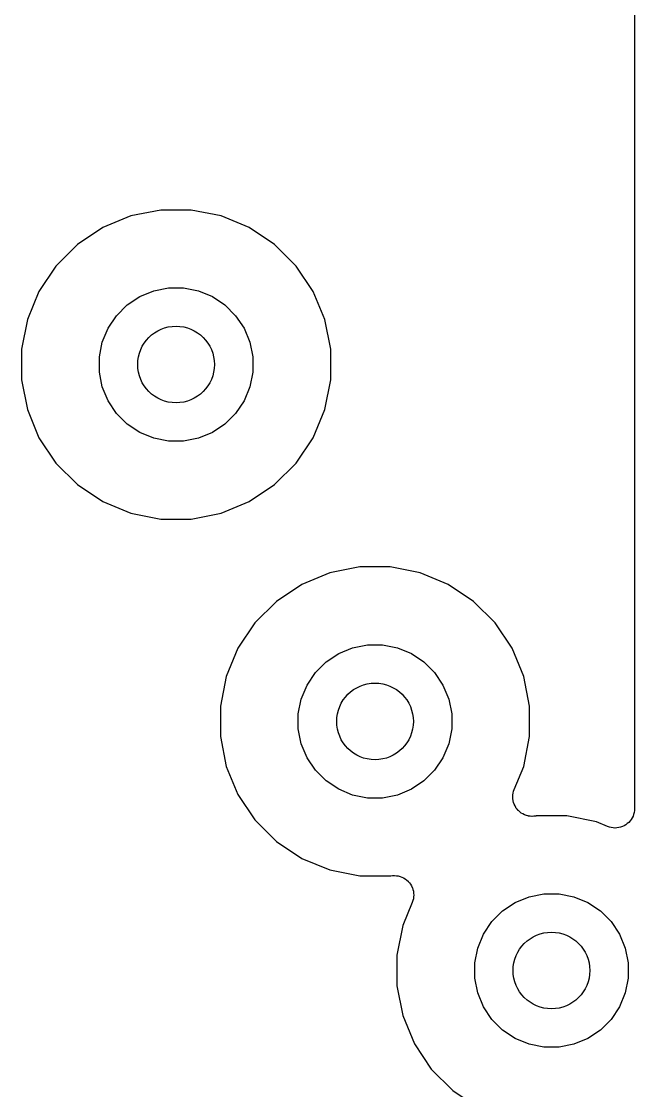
# Model space of a CAD drawing. Extents: x -1.3 to 94.4, y -81.8 to 12.8.
# Drawn here: x 90.44 to 94.44, y -28.66 to -21.68 of the extents above; entities that cross this region are included whole.
import ezdxf

# ---------------------------------------------------------------- set-up
doc = ezdxf.new("R2010")
doc.units = 0
doc.layers.add('BLACK', color=7, linetype='CONTINUOUS')

msp = doc.modelspace()

# ---------------------------------------------------------------- linework, layer by layer
at = {"layer": 'BLACK', "linetype": 'CONTINUOUS'}
for p, q in [((94.442, -0.127), (94.442, -26.8184)), ((91.3537, -22.914), (91.159, -22.9527)), ((91.5523, -22.914), (91.3537, -22.914)), ((91.747, -22.9527), (91.5523, -22.914)), ((91.159, -22.9527), (90.9756, -23.0287)), ((91.9305, -23.0287), (91.747, -22.9527)), ((90.9756, -23.0287), (90.8105, -23.139)), ((92.0956, -23.139), (91.9305, -23.0287)), ((90.8105, -23.139), (90.6701, -23.2794)), ((92.236, -23.2794), (92.0956, -23.139)), ((90.6701, -23.2794), (90.5597, -23.4445)), ((92.3463, -23.4445), (92.236, -23.2794)), ((91.3072, -23.4412), (91.4038, -23.422)), ((91.4038, -23.422), (91.5023, -23.422)), ((91.5023, -23.422), (91.5989, -23.4412)), ((90.5597, -23.4445), (90.4838, -23.628)), ((91.1343, -23.5336), (91.2162, -23.4789)), ((91.2162, -23.4789), (91.3072, -23.4412)), ((91.5989, -23.4412), (91.6899, -23.4789)), ((91.6899, -23.4789), (91.7718, -23.5336)), ((92.4223, -23.628), (92.3463, -23.4445)), ((91.0646, -23.6033), (91.1343, -23.5336)), ((91.7718, -23.5336), (91.8414, -23.6033)), ((90.4838, -23.628), (90.445, -23.8227)), ((91.0099, -23.6852), (91.0646, -23.6033)), ((91.8414, -23.6033), (91.8961, -23.6852)), ((92.461, -23.8227), (92.4223, -23.628)), ((90.9722, -23.7762), (91.0099, -23.6852)), ((91.8961, -23.6852), (91.9338, -23.7762)), ((90.953, -23.8728), (90.9722, -23.7762)), ((91.9338, -23.7762), (91.953, -23.8728)), ((90.445, -23.8227), (90.445, -24.0213)), ((92.461, -24.0213), (92.461, -23.8227)), ((90.953, -23.9712), (90.953, -23.8728)), ((91.953, -23.8728), (91.953, -23.9712)), ((90.9722, -24.0678), (90.953, -23.9712)), ((91.953, -23.9712), (91.9338, -24.0678)), ((90.445, -24.0213), (90.4838, -24.216)), ((92.4223, -24.216), (92.461, -24.0213)), ((91.0099, -24.1588), (90.9722, -24.0678)), ((91.9338, -24.0678), (91.8961, -24.1588)), ((91.0646, -24.2407), (91.0099, -24.1588)), ((91.8961, -24.1588), (91.8414, -24.2407)), ((90.4838, -24.216), (90.5597, -24.3995)), ((91.1343, -24.3104), (91.0646, -24.2407)), ((91.8414, -24.2407), (91.7718, -24.3104)), ((92.3463, -24.3995), (92.4223, -24.216)), ((91.2162, -24.3651), (91.1343, -24.3104)), ((91.7718, -24.3104), (91.6899, -24.3651)), ((90.5597, -24.3995), (90.6701, -24.5646)), ((91.3072, -24.4028), (91.2162, -24.3651)), ((91.4038, -24.422), (91.3072, -24.4028)), ((91.5989, -24.4028), (91.5023, -24.422)), ((91.6899, -24.3651), (91.5989, -24.4028)), ((92.236, -24.5646), (92.3463, -24.3995)), ((91.5023, -24.422), (91.4038, -24.422)), ((90.6701, -24.5646), (90.8105, -24.705)), ((92.0956, -24.705), (92.236, -24.5646)), ((90.8105, -24.705), (90.9756, -24.8153)), ((91.9305, -24.8153), (92.0956, -24.705)), ((90.9756, -24.8153), (91.159, -24.8913)), ((91.747, -24.8913), (91.9305, -24.8153)), ((91.159, -24.8913), (91.3537, -24.93)), ((91.5523, -24.93), (91.747, -24.8913)), ((91.3537, -24.93), (91.5523, -24.93)), ((92.6507, -25.242), (92.456, -25.2807)), ((92.8493, -25.242), (92.6507, -25.242)), ((93.044, -25.2807), (92.8493, -25.242)), ((92.456, -25.2807), (92.2725, -25.3567)), ((93.2275, -25.3567), (93.044, -25.2807)), ((92.2725, -25.3567), (92.1074, -25.467)), ((93.3926, -25.467), (93.2275, -25.3567)), ((92.1074, -25.467), (91.967, -25.6074)), ((93.533, -25.6074), (93.3926, -25.467)), ((91.967, -25.6074), (91.8567, -25.7725)), ((93.6433, -25.7725), (93.533, -25.6074)), ((91.8567, -25.7725), (91.7807, -25.956)), ((92.4313, -25.8616), (92.5132, -25.8069)), ((92.5132, -25.8069), (92.6042, -25.7692)), ((92.6042, -25.7692), (92.7008, -25.75)), ((92.7008, -25.75), (92.7993, -25.75)), ((92.7993, -25.75), (92.8959, -25.7692)), ((92.8959, -25.7692), (92.9868, -25.8069)), ((92.9868, -25.8069), (93.0687, -25.8616)), ((93.7193, -25.956), (93.6433, -25.7725)), ((92.3616, -25.9313), (92.4313, -25.8616)), ((93.0687, -25.8616), (93.1384, -25.9313)), ((92.3069, -26.0132), (92.3616, -25.9313)), ((93.1384, -25.9313), (93.1931, -26.0132)), ((91.7807, -25.956), (91.742, -26.1507)), ((92.2692, -26.1042), (92.3069, -26.0132)), ((93.1931, -26.0132), (93.2308, -26.1042)), ((93.758, -26.1507), (93.7193, -25.956)), ((91.742, -26.1507), (91.742, -26.3493)), ((92.25, -26.2008), (92.2692, -26.1042)), ((93.2308, -26.1042), (93.25, -26.2008)), ((93.758, -26.3493), (93.758, -26.1507)), ((92.25, -26.2992), (92.25, -26.2008)), ((93.25, -26.2008), (93.25, -26.2992)), ((91.742, -26.3493), (91.7807, -26.544)), ((92.2692, -26.3958), (92.25, -26.2992)), ((93.25, -26.2992), (93.2308, -26.3958)), ((93.7193, -26.544), (93.758, -26.3493)), ((92.3069, -26.4868), (92.2692, -26.3958)), ((93.2308, -26.3958), (93.1931, -26.4868)), ((92.3616, -26.5687), (92.3069, -26.4868)), ((93.1931, -26.4868), (93.1384, -26.5687)), ((91.7807, -26.544), (91.8567, -26.7275)), ((92.4313, -26.6384), (92.3616, -26.5687)), ((93.1384, -26.5687), (93.0687, -26.6384)), ((93.6571, -26.6941), (93.7193, -26.544)), ((92.5132, -26.6931), (92.4313, -26.6384)), ((93.0687, -26.6384), (92.9868, -26.6931)), ((92.6042, -26.7308), (92.5132, -26.6931)), ((92.9868, -26.6931), (92.8959, -26.7308)), ((93.65, -26.7173), (93.6536, -26.7058)), ((93.6536, -26.7058), (93.6571, -26.6941)), ((91.8567, -26.7275), (91.967, -26.8926)), ((92.7008, -26.75), (92.6042, -26.7308)), ((92.7993, -26.75), (92.7008, -26.75)), ((92.8959, -26.7308), (92.7993, -26.75)), ((93.6474, -26.742), (93.6487, -26.7299)), ((93.6475, -26.7422), (93.6474, -26.742)), ((93.6474, -26.7425), (93.6475, -26.7422)), ((93.6486, -26.7546), (93.6474, -26.7425)), ((93.6497, -26.7667), (93.6486, -26.7546)), ((93.6487, -26.7299), (93.6499, -26.7179)), ((93.6498, -26.7669), (93.6497, -26.7667)), ((93.6498, -26.7672), (93.6498, -26.7669)), ((93.6533, -26.7788), (93.6498, -26.7672)), ((93.6499, -26.7179), (93.65, -26.7176)), ((93.65, -26.7176), (93.65, -26.7173)), ((93.6567, -26.7904), (93.6533, -26.7788)), ((93.6568, -26.7907), (93.6567, -26.7904)), ((93.6569, -26.7909), (93.6568, -26.7907)), ((93.6626, -26.8017), (93.6569, -26.7909)), ((93.6682, -26.8124), (93.6626, -26.8017)), ((93.6684, -26.8126), (93.6682, -26.8124)), ((93.6685, -26.8128), (93.6684, -26.8126)), ((93.6762, -26.8223), (93.6685, -26.8128)), ((93.6838, -26.8317), (93.6762, -26.8223)), ((93.684, -26.8319), (93.6838, -26.8317)), ((93.6842, -26.8321), (93.684, -26.8319)), ((93.6935, -26.8399), (93.6842, -26.8321)), ((93.7028, -26.8476), (93.6935, -26.8399)), ((93.703, -26.8477), (93.7028, -26.8476)), ((93.7032, -26.8479), (93.703, -26.8477)), ((93.714, -26.8537), (93.7032, -26.8479)), ((93.7245, -26.8595), (93.714, -26.8537)), ((94.4392, -26.8448), (94.4356, -26.8563)), ((94.4393, -26.8444), (94.4392, -26.8448)), ((94.4394, -26.8441), (94.4393, -26.8444)), ((94.4406, -26.8322), (94.4394, -26.8441)), ((94.442, -26.8202), (94.4406, -26.8322)), ((94.442, -26.8184), (94.442, -26.8195)), ((94.442, -26.8195), (94.442, -26.8195)), ((94.442, -26.8195), (94.442, -26.8195)), ((94.442, -26.8195), (94.442, -26.8202)), ((91.967, -26.8926), (92.1074, -27.033)), ((93.7248, -26.8596), (93.7245, -26.8595)), ((93.725, -26.8597), (93.7248, -26.8596)), ((93.7367, -26.8634), (93.725, -26.8597)), ((93.7481, -26.867), (93.7367, -26.8634)), ((93.7484, -26.867), (93.7481, -26.867)), ((93.7487, -26.8671), (93.7484, -26.867)), ((93.7607, -26.8684), (93.7487, -26.8671)), ((93.7728, -26.8697), (93.7607, -26.8684)), ((93.773, -26.8697), (93.7728, -26.8697)), ((93.7733, -26.8697), (93.773, -26.8697)), ((93.7854, -26.8687), (93.7733, -26.8697)), ((93.7975, -26.8676), (93.7854, -26.8687)), ((93.798, -26.8675), (93.7975, -26.8676)), ((93.7992, -26.8673), (93.798, -26.8675)), ((93.798, -26.8675), (93.798, -26.8675)), ((93.798, -26.8675), (93.798, -26.8675)), ((93.8007, -26.867), (93.7992, -26.8673)), ((93.9993, -26.867), (93.8007, -26.867)), ((94.194, -26.9057), (93.9993, -26.867)), ((94.2664, -26.9357), (94.194, -26.9057)), ((94.3945, -26.9167), (94.3851, -26.9243)), ((94.4039, -26.9091), (94.3945, -26.9167)), ((94.4041, -26.9089), (94.4039, -26.9091)), ((94.4043, -26.9086), (94.4041, -26.9089)), ((94.4121, -26.8993), (94.4043, -26.9086)), ((94.4198, -26.8901), (94.4121, -26.8993)), ((94.4199, -26.8898), (94.4198, -26.8901)), ((94.4202, -26.8896), (94.4199, -26.8898)), ((94.426, -26.8789), (94.4202, -26.8896)), ((94.4317, -26.8684), (94.426, -26.8789)), ((94.4318, -26.8681), (94.4317, -26.8684)), ((94.432, -26.8678), (94.4318, -26.8681)), ((94.4356, -26.8563), (94.432, -26.8678)), ((94.2779, -26.9392), (94.2664, -26.9357)), ((94.2895, -26.9428), (94.2779, -26.9392)), ((94.2898, -26.9428), (94.2895, -26.9428)), ((94.2901, -26.9429), (94.2898, -26.9428)), ((94.3021, -26.9441), (94.2901, -26.9429)), ((94.3141, -26.9454), (94.3021, -26.9441)), ((94.3144, -26.9453), (94.3141, -26.9454)), ((94.3148, -26.9454), (94.3144, -26.9453)), ((94.3268, -26.9442), (94.3148, -26.9454)), ((94.3388, -26.9431), (94.3268, -26.9442)), ((94.3391, -26.943), (94.3388, -26.9431)), ((94.3395, -26.943), (94.3391, -26.943)), ((94.3511, -26.9395), (94.3395, -26.943)), ((94.3626, -26.9361), (94.3511, -26.9395)), ((94.3629, -26.936), (94.3626, -26.9361)), ((94.3632, -26.9359), (94.3629, -26.936)), ((94.3739, -26.9302), (94.3632, -26.9359)), ((94.3845, -26.9246), (94.3739, -26.9302)), ((94.3848, -26.9244), (94.3845, -26.9246)), ((94.3851, -26.9243), (94.3848, -26.9244)), ((92.1074, -27.033), (92.2725, -27.1433)), ((92.2725, -27.1433), (92.456, -27.2193)), ((92.456, -27.2193), (92.6507, -27.258)), ((92.6507, -27.258), (92.8493, -27.258)), ((92.8493, -27.258), (92.8508, -27.2577)), ((92.8508, -27.2577), (92.852, -27.2575)), ((92.852, -27.2575), (92.8526, -27.2574)), ((92.852, -27.2575), (92.852, -27.2575)), ((92.852, -27.2575), (92.852, -27.2575)), ((92.8526, -27.2574), (92.8646, -27.2563)), ((92.8646, -27.2563), (92.8767, -27.2553)), ((92.8767, -27.2553), (92.877, -27.2553)), ((92.877, -27.2553), (92.8773, -27.2553)), ((92.8773, -27.2553), (92.8893, -27.2566)), ((92.8893, -27.2566), (92.9013, -27.2579)), ((92.9013, -27.2579), (92.9016, -27.258)), ((92.9016, -27.258), (92.9019, -27.258)), ((92.9019, -27.258), (92.9133, -27.2616)), ((92.9133, -27.2616), (92.925, -27.2653)), ((92.925, -27.2653), (92.9253, -27.2654)), ((92.9253, -27.2654), (92.9255, -27.2655)), ((92.9255, -27.2655), (92.936, -27.2712)), ((92.936, -27.2712), (92.9468, -27.2771)), ((92.9468, -27.2771), (92.947, -27.2773)), ((92.947, -27.2773), (92.9473, -27.2774)), ((92.9473, -27.2774), (92.9564, -27.2851)), ((92.9564, -27.2851), (92.9659, -27.2929)), ((92.9659, -27.2929), (92.966, -27.2931)), ((92.966, -27.2931), (92.9663, -27.2933)), ((92.9663, -27.2933), (92.9737, -27.3026)), ((92.9737, -27.3026), (92.9815, -27.3122)), ((92.9815, -27.3122), (92.9816, -27.3124)), ((92.9816, -27.3124), (92.9818, -27.3126)), ((92.9818, -27.3126), (92.9873, -27.3232)), ((92.9873, -27.3232), (92.9931, -27.3341)), ((92.9931, -27.3341), (92.9932, -27.3343)), ((92.9932, -27.3343), (92.9933, -27.3346)), ((92.9933, -27.3346), (92.9967, -27.3461)), ((93, -27.4077), (92.9965, -27.4192)), ((92.9967, -27.3461), (93.0002, -27.3578)), ((93.0001, -27.4074), (93, -27.4077)), ((93.0013, -27.395), (93.0001, -27.4071)), ((93.0001, -27.4071), (93.0001, -27.4074)), ((93.0002, -27.3578), (93.0002, -27.3581)), ((93.0002, -27.3581), (93.0003, -27.3583)), ((93.0003, -27.3583), (93.0014, -27.3703)), ((93.0026, -27.383), (93.0013, -27.395)), ((93.0014, -27.3703), (93.0026, -27.3825)), ((93.0026, -27.3825), (93.0026, -27.3828)), ((93.0026, -27.3828), (93.0026, -27.383)), ((93.6632, -27.4319), (93.7542, -27.3942)), ((93.7542, -27.3942), (93.8508, -27.375)), ((93.8508, -27.375), (93.9493, -27.375)), ((93.9493, -27.375), (94.0459, -27.3942)), ((94.0459, -27.3942), (94.1368, -27.4319)), ((92.9929, -27.4309), (92.9307, -27.581)), ((92.9965, -27.4192), (92.9929, -27.4309)), ((93.5813, -27.4866), (93.6632, -27.4319)), ((94.1368, -27.4319), (94.2187, -27.4866)), ((93.5116, -27.5563), (93.5813, -27.4866)), ((94.2187, -27.4866), (94.2884, -27.5563)), ((92.9307, -27.581), (92.892, -27.7757)), ((93.4569, -27.6382), (93.5116, -27.5563)), ((94.2884, -27.5563), (94.3431, -27.6382)), ((93.4192, -27.7292), (93.4569, -27.6382)), ((94.3431, -27.6382), (94.3808, -27.7292)), ((93.4, -27.8258), (93.4192, -27.7292)), ((94.3808, -27.7292), (94.4, -27.8258)), ((92.892, -27.7757), (92.892, -27.9743)), ((93.4, -27.9242), (93.4, -27.8258)), ((94.4, -27.8258), (94.4, -27.9242)), ((93.4192, -28.0208), (93.4, -27.9242)), ((94.4, -27.9242), (94.3808, -28.0208)), ((92.892, -27.9743), (92.9307, -28.169)), ((93.4569, -28.1118), (93.4192, -28.0208)), ((94.3808, -28.0208), (94.3431, -28.1118)), ((92.9307, -28.169), (93.0067, -28.3525)), ((93.5116, -28.1937), (93.4569, -28.1118)), ((94.3431, -28.1118), (94.2884, -28.1937)), ((93.5813, -28.2634), (93.5116, -28.1937)), ((94.2884, -28.1937), (94.2187, -28.2634)), ((93.6632, -28.3181), (93.5813, -28.2634)), ((93.7542, -28.3558), (93.6632, -28.3181)), ((94.1368, -28.3181), (94.0459, -28.3558)), ((94.2187, -28.2634), (94.1368, -28.3181)), ((93.0067, -28.3525), (93.117, -28.5176)), ((93.8508, -28.375), (93.7542, -28.3558)), ((93.9493, -28.375), (93.8508, -28.375)), ((94.0459, -28.3558), (93.9493, -28.375)), ((93.117, -28.5176), (93.2574, -28.658)), ((93.2574, -28.658), (93.4225, -28.7683))]:
    msp.add_line(p, q, dxfattribs=at)
at = {"layer": 'BLACK'}
for centre in [(91.453, -23.922), (92.75, -26.25), (93.9, -27.875)]:
    msp.add_circle(centre, 0.25, dxfattribs=at)

doc.saveas('drawing.dxf')
